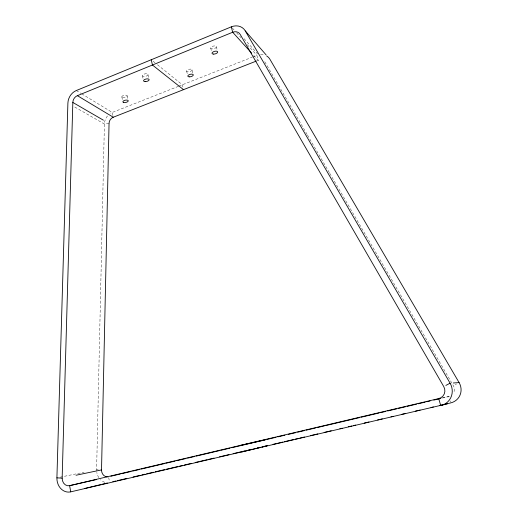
<?xml version="1.0" encoding="UTF-8"?>
<svg xmlns="http://www.w3.org/2000/svg" width="518" height="518" viewBox="0 0 518 518"><rect width="100%" height="100%" fill="white"/><g stroke="black" fill="none" stroke-linecap="round" stroke-linejoin="round"><path stroke-width="0.39" stroke-dasharray="2.59 1.94" d="M96.646 471.05A12.471 10.723 86.4 0 1 96.607 469.664L104.409 124.022A11.441 9.738 -62.2 0 1 107.88 115.508M455.257 384.628L456.539 383.955M178.419 86.331L112.264 112.451A11.441 9.738 -62.2 0 0 110.716 113.202M178.827 86.169L252.098 57.239M252.784 56.974L256.896 55.348L258.21 60.334L256.701 60.93M442.534 398.038L448.782 396.568A7.861 7.479 33.5 0 0 450.388 395.985M60.017 477.207L84.11 472.241M442.294 397.876L448.782 396.568L449.404 398.685M109.052 123.465L104.409 124.022L74.398 106.825M96.607 469.664L98.245 469.742M76.327 90.533L81.073 93.428M81.753 93.836L112.264 112.451L113.287 117.223M153.101 61.26L154.966 62.756M157.459 64.756L182.362 84.777L183.022 87.561M253.736 55.413L258.21 60.334A6.656 5.834 -48.2 0 1 260.191 59.887M232.278 27.959L234.738 30.698M236.629 32.796L240.935 37.594M247.293 44.665L256.896 55.348M244.049 38.695L257.608 53.885M307.122 134.46L265.222 62.477A6.656 5.834 -48.2 0 0 263.999 61.053M307.53 135.159L329.357 172.656M329.765 173.355L453.334 385.638A7.861 7.479 33.5 0 1 453.328 393.317M450.025 400.809L450.44 402.227M216.394 46.808A2.927 1.34 -15.1 0 1 212.134 48.906A2.927 1.34 -15.1 0 1 212.121 46.523A2.927 1.34 -15.1 0 1 216.394 46.808L217.327 50.531M210.703 48.025L211.635 51.748M192.074 69.885A2.797 1.23 -14 0 1 188.06 71.834A2.797 1.23 -14 0 1 187.911 69.684A2.797 1.23 -14 0 1 192.074 69.885L192.942 73.472M186.622 71.057L187.484 74.644M147.973 74.527A2.836 1.263 -12.4 0 1 144.01 76.489A2.836 1.263 -12.4 0 1 143.609 74.333A2.836 1.263 -12.4 0 1 147.973 74.527L148.634 77.441M142.424 75.712L143.253 79.358M127.156 95.817L127.933 99.333M121.834 96.963L122.604 100.479M108.696 477.538L109.518 481.818M260.567 54.513A12.367 10.839 -48.2 0 1 264.368 54.927M104.804 482.277A12.471 10.723 86.4 0 1 100.486 479.668M98.828 477.628A12.471 10.723 86.4 0 1 96.814 472.429M122.533 97.513A2.72 1.159 -11.6 0 0 127.052 96.316A2.72 1.159 -11.6 0 0 123.906 95.338A2.72 1.159 -11.6 0 0 122.533 97.513"/><path stroke-width="0.78" d="M107.265 476.916A6.715 5.776 86.4 0 1 101.522 469.904L109.052 123.465A6.158 5.245 -62.2 0 1 113.287 117.223L256.151 61.143M447.558 403.775L70.733 491.854A13.598 11.461 87.7 0 1 56.909 477.849L67.897 103.101A12.393 10.315 -62.6 0 1 76.327 90.527L231.293 26.858A13.474 11.59 -49.4 0 1 245.305 30.938L266.11 54.895M70.733 491.854L69.613 485.664A7.323 6.171 87.7 0 1 62.154 478.14L72.831 102.447A6.669 5.549 -62.6 0 1 77.383 95.668L232.686 32.245A7.252 6.235 -49.4 0 1 240.216 34.46L443.732 386.538A8.644 8.249 35.8 0 1 438.714 398.595L440.74 405.626A16.058 15.313 35.8 0 0 450.09 383.19L245.299 30.938M445.849 385.424L450.09 383.19M241.647 452.026L260.47 447.384M262.037 446.995L267.508 445.648M84.453 488.539L100.479 484.66M101.994 484.298L107.349 483.003M438.714 398.595L69.613 485.664L96.296 479.577M110.884 476.23L120.325 474.009M121.892 473.64L131.132 471.458M132.699 471.089L139.944 469.379M141.33 469.055L164.271 463.642M165.838 463.273L175.065 461.098M176.826 460.683L186.053 458.508M187.62 458.139L194.872 456.429M196.251 456.105L219.205 450.692M220.772 450.323L229.986 448.148M231.76 447.733L240.974 445.558M242.541 445.189L249.767 443.486M251.172 443.155L265.313 439.821L240.132 445.441M266.867 439.458L276.016 437.302M277.849 436.868L284.913 435.204M288.209 434.421L295.895 432.614M297.656 432.193L304.526 430.575M306.093 430.205L315.514 427.985M317.081 427.615L324.417 425.887M325.712 425.582L359.453 417.625M361.02 417.255L379.066 413.001M380.633 412.632L385.813 411.409M387.697 410.968L396.833 408.812M398.407 408.443L405.49 406.772M407.064 406.403L416.511 404.176M418.084 403.8L425.168 402.13M426.748 401.761L430.044 400.984M433.831 400.09L440.915 398.42M112.788 481.714L115.935 480.982M117.508 480.613L126.781 478.451M133.055 476.987L140.132 475.336M141.887 474.928L145.034 474.197M146.607 473.828L153.496 472.222M155.258 471.814L164.504 469.658M166.265 469.243L169.412 468.512M170.798 468.188L177.875 466.537M179.636 466.129L182.783 465.391M184.35 465.028L191.239 463.422M195.169 462.503L198.511 461.726M199.89 461.402L207.161 459.712M208.735 459.343L214.038 458.106M219.541 456.818L228.982 454.623M233.113 453.658L244.904 450.906M248.044 450.174L251.78 449.307M257.388 447.999L260.509 447.267M262.004 446.917L266.738 445.817M273.012 444.353L276.159 443.622M277.732 443.253L282.809 442.068M284.337 441.712L293.46 439.588M295.182 439.186L298.323 438.448M299.896 438.086L304.474 437.017M310.761 435.554L317.838 433.903M324.132 432.433L331.209 430.782M339.86 428.768L342.294 428.198M348.51 426.748L351.716 426.003M353.231 425.647L355.639 425.084M364.245 423.083L368.991 421.976M377.616 419.962L382.329 418.861M390.973 416.848L393.343 416.297M401.962 414.283L405.141 413.545M415.313 411.175L420.085 410.062M431.015 407.511L433.372 406.96M439.652 405.497L450.641 402.933A14.601 13.889 33.5 0 0 459.11 382.608L269.93 59.292A12.367 10.839 -48.2 0 0 266.64 55.938M76.029 475.239L101.522 469.904M453.295 382.983L459.11 382.608M56.909 477.849L62.154 478.14M72.831 102.447L103.406 120.189M77.383 95.668L113.287 117.223M183.521 89.653L152.441 65.015L151.23 59.758M251.709 53.186L232.686 32.245L231.293 26.858M213.429 54.099A2.927 1.321 -15.1 0 0 217.702 52.02A2.927 1.321 -15.1 0 0 213.429 51.748A2.927 1.321 -15.1 0 0 213.429 54.099M189.264 76.845A2.797 1.211 -14 0 0 193.292 74.909A2.797 1.211 -14 0 0 189.128 74.715A2.797 1.211 -14 0 0 189.264 76.845M145.163 81.579A2.843 1.25 -12.4 0 0 149.139 79.63A2.843 1.25 -12.4 0 0 144.775 79.448A2.843 1.25 -12.4 0 0 145.163 81.579M123.608 102.434A2.726 1.146 -11.6 0 0 128.134 101.23A2.726 1.146 -11.6 0 0 124.987 100.272A2.726 1.146 -11.6 0 0 123.608 102.434"/></g></svg>
